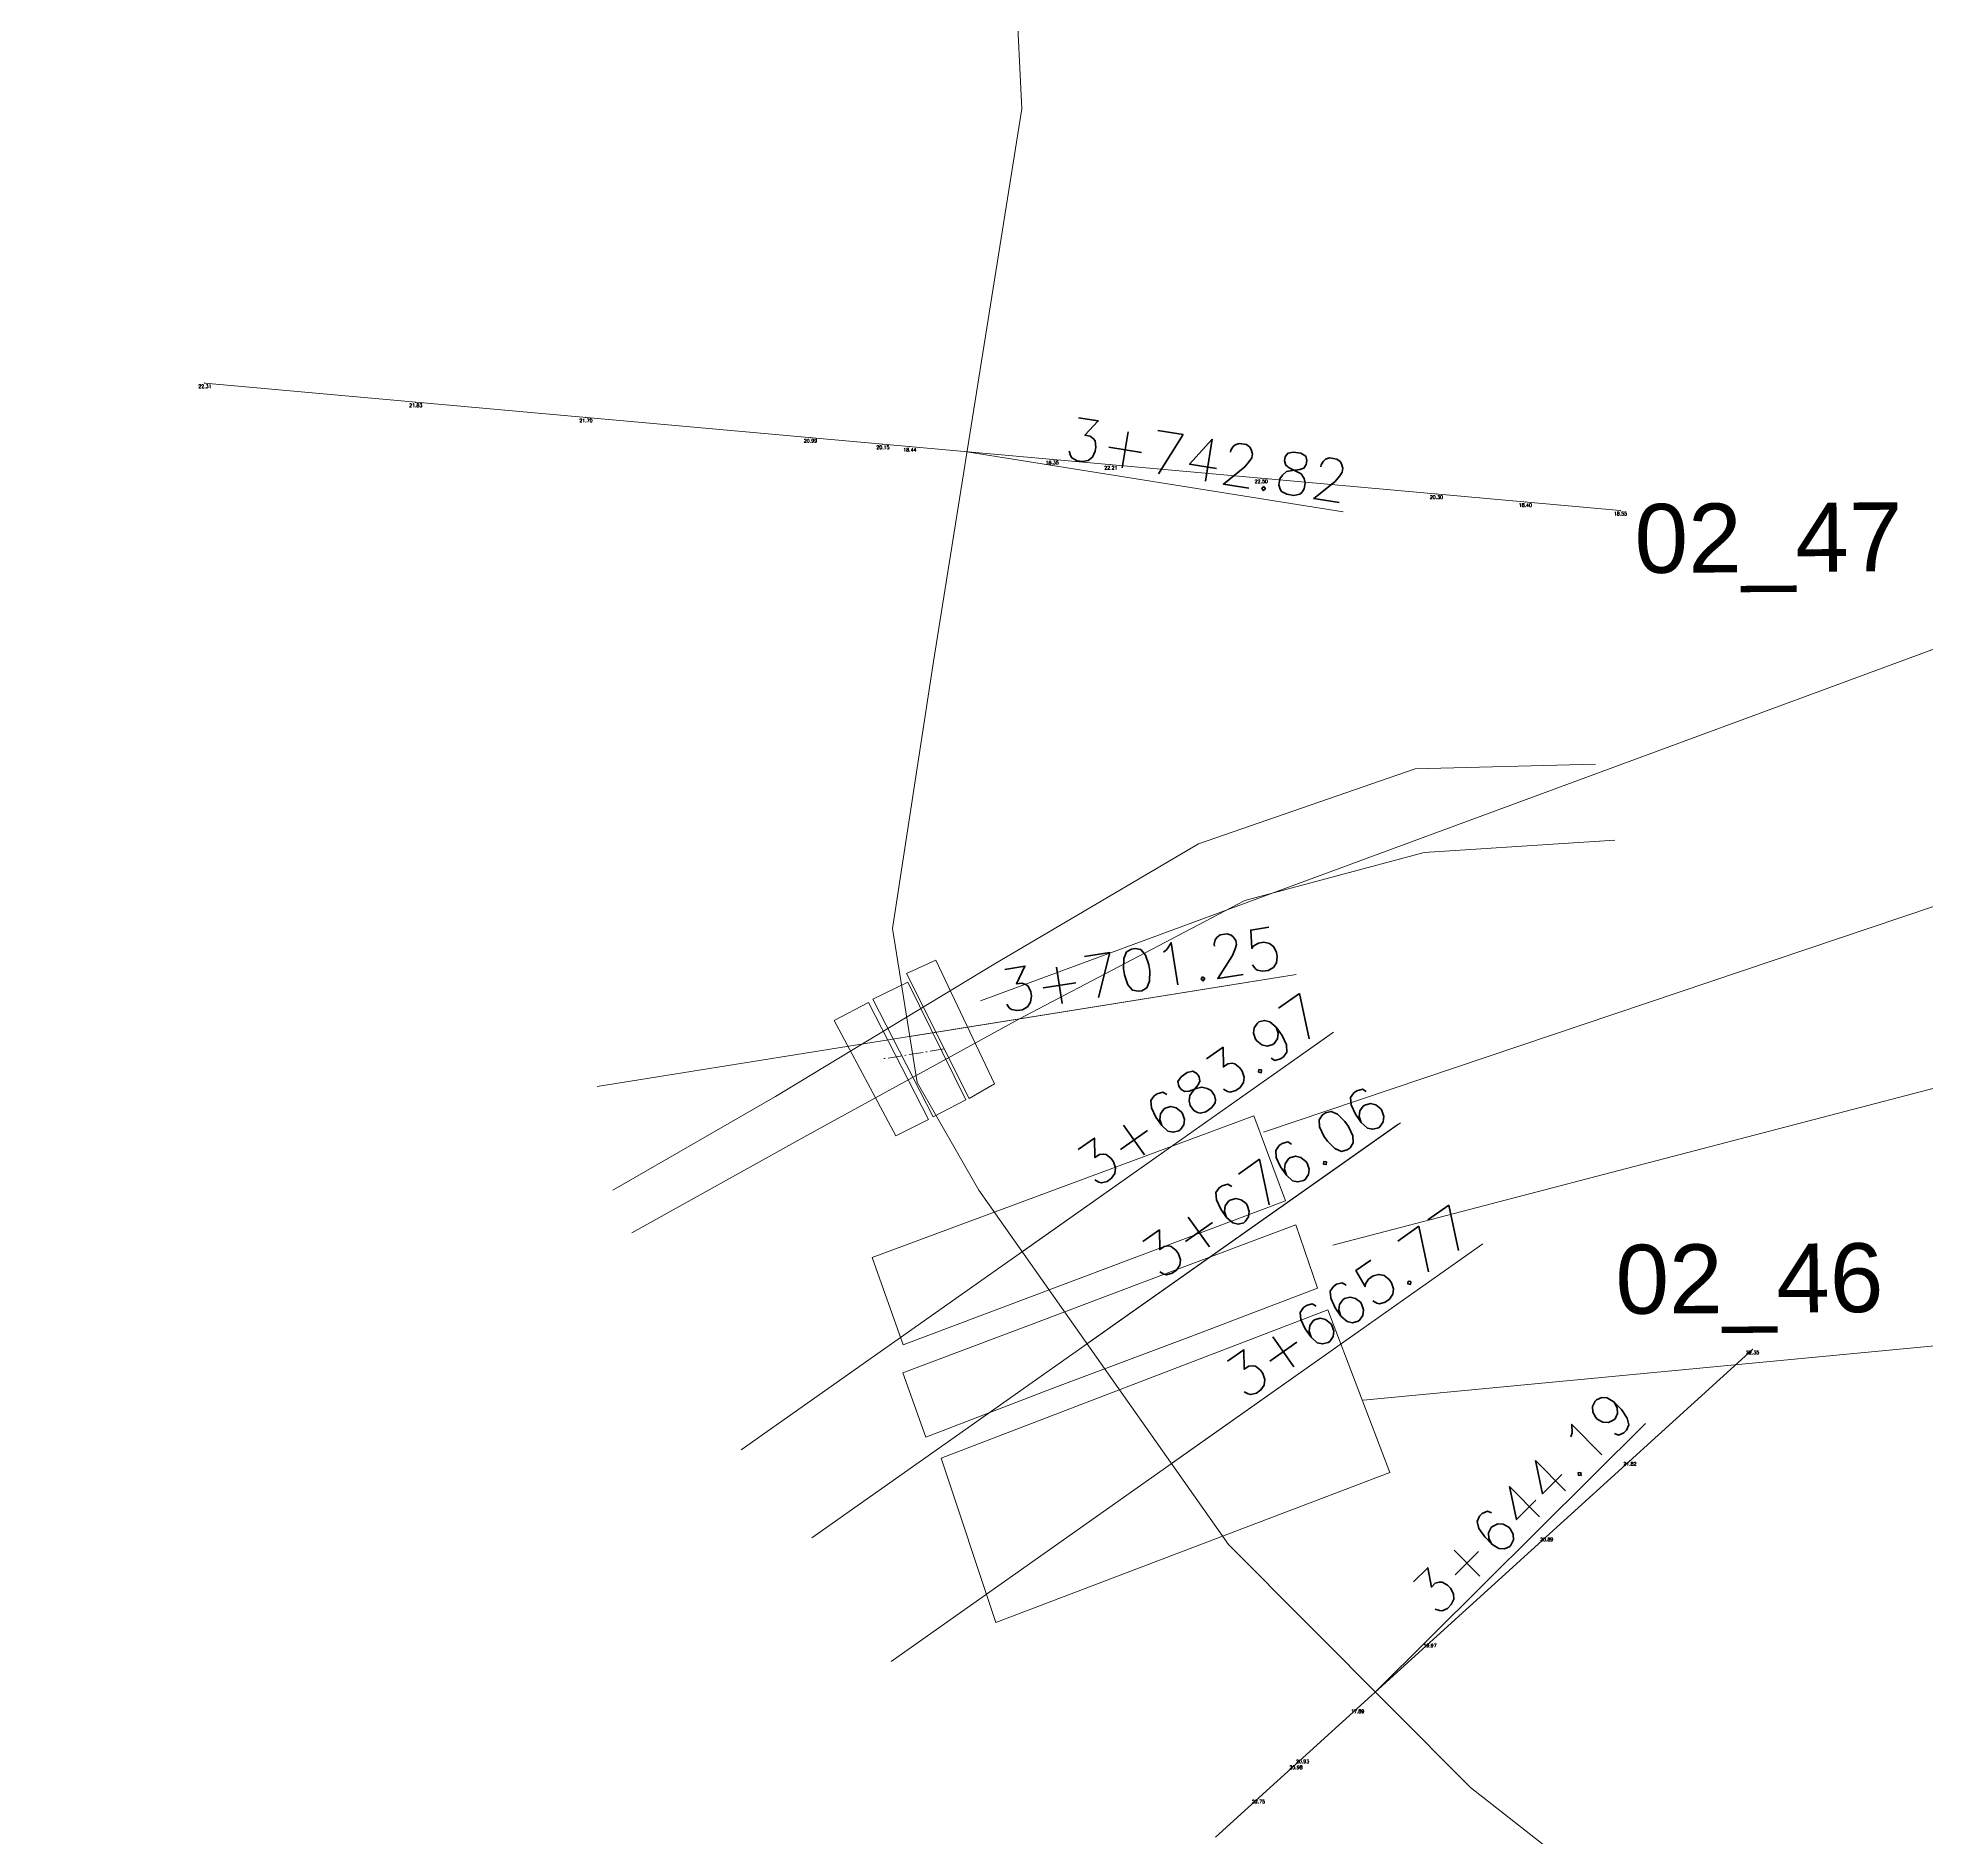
# Model space of a CAD drawing. Header units: millimetres. Extents: x 652183 to 654897, y 4079385 to 4083244.
# Drawn here: x 654506 to 654638.7, y 4081739.5 to 4081865.9 of the extents above; entities that cross this region are included whole.
import ezdxf

# ---------------------------------------------------------------- set-up
doc = ezdxf.new("R2010")
doc.units = ezdxf.units.MM
for name, color, linetype, lineweight in [('0_KESIT_S', 6, 'Continuous', 0), ('0_NEHIR_GEOMETRY', 3, 'Continuous', 211), ('DETAY_KOPRU', 56, 'Continuous', 20), ('DETAY_MENFEZ', 4, 'Continuous', 0), ('FOTO_KESIT_NO', 212, 'Continuous', 0), ('KOPRU_ROL', 2, 'Continuous', 0), ('NKOT', 5, 'Continuous', 0), ('NOKTA_02', 253, 'Continuous', 0), ('PL_KM', 4, 'Continuous', 0), ('PL_TOTFKM', 7, 'Continuous', 0), ('YOL', 5, 'Continuous', 0)]:
    doc.layers.add(name, color=color, linetype=linetype, lineweight=lineweight)
doc.styles.add('STYLE0', font='romans__.ttf')
doc.styles.add('STYLE1', font='arial.ttf')

msp = doc.modelspace()

# ---------------------------------------------------------------- linework, layer by layer
at = {"layer": '0_KESIT_S', "lineweight": 0}
for p, q in [((654517.77, 4081841.64, 22.31), (654617.21, 4081832.69, 18.55)), ((654594.45, 4081800.09, 21.8), (654545.33, 4081792.23, 21.37)), ((654596.8, 4081795.87, 22.04), (654555.46, 4081766.71, 21.78)), ((654601.76, 4081789.68, 22.04), (654560.41, 4081760.52, 21.78)), ((654607.33, 4081781.02, 22.04), (654565.98, 4081751.85, 21.78)), ((654588.78, 4081739.5, 21.82), (654626.49, 4081773.77, 21.78))]:
    msp.add_line(p, q, dxfattribs=at)
at = {"layer": '0_NEHIR_GEOMETRY', "lineweight": 0}
msp.add_lwpolyline([(654667.98, 4081694.92), (654606.68, 4081742.98), (654589.7, 4081760.05), (654572.15, 4081784.94), (654567.82, 4081792.51), (654566.08, 4081803.34), (654568.96, 4081822.09), (654575.17, 4081860.9), (654573.57, 4081893.34), (654563.82, 4081933.4), (654533.61, 4081993.41), (654510.38, 4082041.65), (654506.04, 4082067.68), (654508.08, 4082086.83), (654514.68, 4082104.15), (654525.39, 4082128.46), (654542.28, 4082142.98), (654579.38, 4082161.02), (654608.93, 4082177.7), (654621.33, 4082189.22), (654627.89, 4082203.57), (654628.42, 4082220.45), (654613.96, 4082268.09)], dxfattribs=at)
at = {"layer": 'DETAY_KOPRU', "lineweight": 0}
for points in [[(654566.84, 4081774.08), (654564.65, 4081780.23), (654591.47, 4081790.18), (654593.69, 4081784.19), (654566.84, 4081774.08)], [(654566.8, 4081772.12), (654568.42, 4081767.6), (654577.31, 4081771.03), (654587.05, 4081774.68), (654595.94, 4081778.06), (654594.41, 4081782.51), (654585.31, 4081779.09), (654575.71, 4081775.47), (654566.8, 4081772.12)], [(654569.51, 4081766.12), (654596.67, 4081776.54), (654601.03, 4081765.11), (654573.35, 4081754.59), (654569.51, 4081766.12)]]:
    msp.add_lwpolyline(points, close=True, dxfattribs=at)
at = {"layer": 'DETAY_MENFEZ', "lineweight": 0}
for points in [[(654573.25, 4081792.43), (654569.12, 4081801.1), (654567.06, 4081800.16), (654571.48, 4081791.39), (654573.25, 4081792.43)], [(654571.23, 4081791.3), (654567.16, 4081799.57), (654564.71, 4081798.37), (654568.93, 4081790.11), (654571.23, 4081791.3)], [(654568.62, 4081789.91), (654564.4, 4081798.14), (654561.99, 4081796.87), (654566.32, 4081788.77), (654568.62, 4081789.91)]]:
    msp.add_lwpolyline(points, close=True, dxfattribs=at)
at = {"layer": 'KOPRU_ROL', "lineweight": 0}
for p, q in [((654572.26, 4081798.25, 21.29), (654659.52, 4081830.46, 21.57)), ((654592.15, 4081789.02, 22.33), (654655.03, 4081810.21, 21.65)), ((654597.01, 4081781.08, 22.47), (654650.05, 4081794.94, 21.71)), ((654599.14, 4081770.19, 22.16), (654656.45, 4081775.64, 21.73))]:
    msp.add_line(p, q, dxfattribs=at)
at = {"layer": 'NOKTA_02', "lineweight": 0}
for p in [(654517.77, 4081841.64, 22.31), (654532.58, 4081840.3, 21.83), (654544.54, 4081839.23, 21.7), (654560.31, 4081837.81, 20.99), (654565.4, 4081837.35, 20.15), (654567.29, 4081837.18, 18.44), (654577.29, 4081836.28, 18.35), (654581.41, 4081835.91, 22.21), (654591.98, 4081834.96, 22.5), (654604.28, 4081833.85, 20.3), (654610.53, 4081833.29, 18.4), (654617.21, 4081832.69, 18.55), (654626.49, 4081773.77, 22.35), (654617.88, 4081765.95, 21.82), (654612.03, 4081760.63, 20.89), (654603.83, 4081753.18, 19.97), (654598.75, 4081748.56, 17.89), (654594.42, 4081744.63, 23.98), (654594.88, 4081745.04, 20.93), (654591.78, 4081742.22, 22.75)]:
    msp.add_point(p, dxfattribs=at)
at = {"layer": 'PL_KM', "lineweight": 0}
for p, q in [((654566.76, 4081794.39), (654565.77, 4081794.23)), ((654567.05, 4081794.44), (654566.95, 4081794.42)), ((654568.24, 4081794.63), (654567.25, 4081794.47)), ((654568.53, 4081794.68), (654568.43, 4081794.66)), ((654569.72, 4081794.87), (654568.73, 4081794.71)), ((654565.27, 4081794.16), (654565.27, 4081794.16)), ((654565.57, 4081794.2), (654565.47, 4081794.19))]:
    msp.add_line(p, q, dxfattribs=at)
at = {"layer": 'YOL', "lineweight": 0}
for p, q in [((654587.59, 4081809.29, 22.5), (654602.8, 4081814.55, 22.82)), ((654602.8, 4081814.55, 22.82), (654615.46, 4081814.87, 22.78)), ((654573.23, 4081800.82, 22.68), (654587.59, 4081809.29, 22.5)), ((654616.83, 4081809.54, 22.88), (654603.44, 4081808.68, 22.8)), ((654603.44, 4081808.68, 22.8), (654590.83, 4081805.3, 22.65)), ((654590.83, 4081805.3, 22.65), (654574.96, 4081796.97, 22.72)), ((654557.87, 4081791.53, 22.27), (654573.23, 4081800.82, 22.68)), ((654574.96, 4081796.97, 22.72), (654560.06, 4081788.79, 22.28)), ((654546.43, 4081784.94, 21.46), (654557.87, 4081791.53, 22.27)), ((654560.06, 4081788.79, 22.28), (654547.78, 4081781.95, 21.33))]:
    msp.add_line(p, q, dxfattribs=at)

# ---------------------------------------------------------------- texts
at = {"layer": 'FOTO_KESIT_NO', "lineweight": 0, "style": 'STYLE1'}
for s, rotation, p in [('02_47', 720.4083, (654618.23, 4081828.3)), ('02_46', 720.4084, (654616.89, 4081776.26))]:
    msp.add_text(s, height=4.845, rotation=rotation, dxfattribs=at).set_placement(p)
at = {"layer": 'NKOT', "lineweight": 0, "style": 'STYLE0'}
for s, p in [('22.31', (654517.32, 4081841.3, 22.31)), ('21.83', (654532.13, 4081839.96, 21.83)), ('21.70', (654544.09, 4081838.89, 21.7)), ('20.99', (654559.86, 4081837.47, 20.99)), ('20.15', (654564.95, 4081837.01, 20.15)), ('18.44', (654566.84, 4081836.84, 18.44)), ('18.35', (654576.84, 4081835.94, 18.35)), ('22.21', (654580.96, 4081835.57, 22.21)), ('22.50', (654591.53, 4081834.62, 22.5)), ('20.30', (654603.83, 4081833.51, 20.3)), ('18.40', (654610.08, 4081832.95, 18.4)), ('18.55', (654616.76, 4081832.35, 18.55)), ('22.35', (654626.04, 4081773.43, 22.35)), ('21.82', (654617.43, 4081765.61, 21.82)), ('20.89', (654611.58, 4081760.29, 20.89)), ('19.97', (654603.38, 4081752.84, 19.97)), ('17.89', (654598.3, 4081748.22, 17.89)), ('23.98', (654593.97, 4081744.29, 23.98)), ('20.93', (654594.43, 4081744.7, 20.93)), ('22.75', (654591.33, 4081741.88, 22.75))]:
    msp.add_text(s, height=0.24, rotation=0, dxfattribs=at).set_placement(p)
at = {"layer": 'PL_TOTFKM', "lineweight": 0, "style": 'STYLE0'}
for s, rotation, p in [('%%U   3+742.82', 350.92, (654571.41, 4081837.41)), ('%%U   3+701.25', 369.0903, (654567.2, 4081796.34)), ('%%U   3+683.97', 395.1988, (654574.84, 4081781.11)), ('%%U   3+676.06', 395.1988, (654579.4, 4081774.65)), ('%%U   3+665.77', 395.1988, (654585.33, 4081766.24)), ('%%U   3+644.19', 404.8404, (654599.58, 4081750.12))]:
    msp.add_text(s, height=3, rotation=rotation, dxfattribs=at).set_placement(p)

doc.saveas('drawing.dxf')
